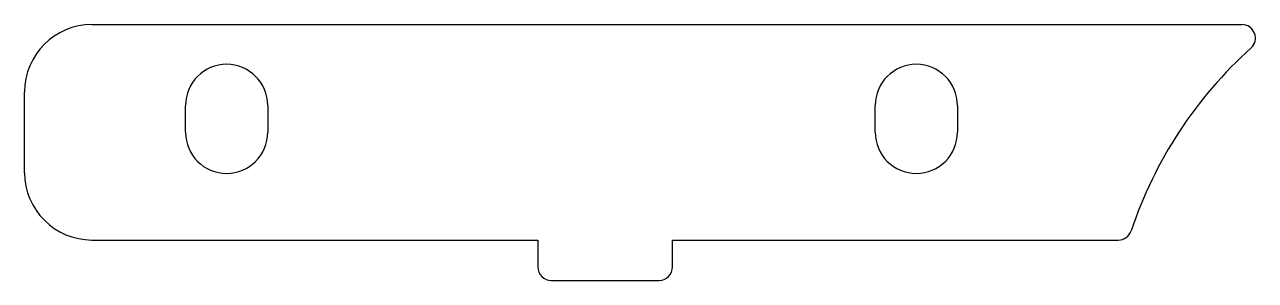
# Model space of a CAD drawing. Extents: x 0 to 91.4, y -3 to 16.
import ezdxf

# ---------------------------------------------------------------- set-up
doc = ezdxf.new("R2010")
doc.units = 0
doc.header["$MEASUREMENT"] = 0
doc.layers.get('0').update_dxf_attribs({"linetype": 'CONTINUOUS'})

msp = doc.modelspace()

# ---------------------------------------------------------------- linework, layer by layer
for p, q in [((5, 16), (90.392, 16)), ((0, 5), (0, 11)), ((11.95, 8), (11.95, 10)), ((18.05, 10), (18.05, 8)), ((63.165, 8), (63.165, 10)), ((69.265, 10), (69.265, 8)), ((5, 0), (38.107, 0)), ((38.107, 0), (38.107, -2)), ((48.107, -2), (48.107, 0)), ((48.107, 0), (81.215, 0)), ((39.107, -3), (47.107, -3))]:
    msp.add_line(p, q)
for centre, radius, start, end in [((5, 11), 5, 90, 180), ((90.392, 15), 1, 312.0617, 90), ((112.5, -9.5), 32, 132.062, 161.447), ((15, 10), 3.05, 0, 180), ((66.215, 10), 3.05, 0, 180), ((15, 8), 3.05, 180, 0), ((66.215, 8), 3.05, 180, 0), ((5, 5), 5, 180, 270), ((81.215, 1), 1, 270, 341.447), ((39.107, -2), 1, 180, 270), ((47.107, -2), 1, 270, 0)]:
    msp.add_arc(centre, radius, start, end)

doc.saveas('drawing.dxf')
